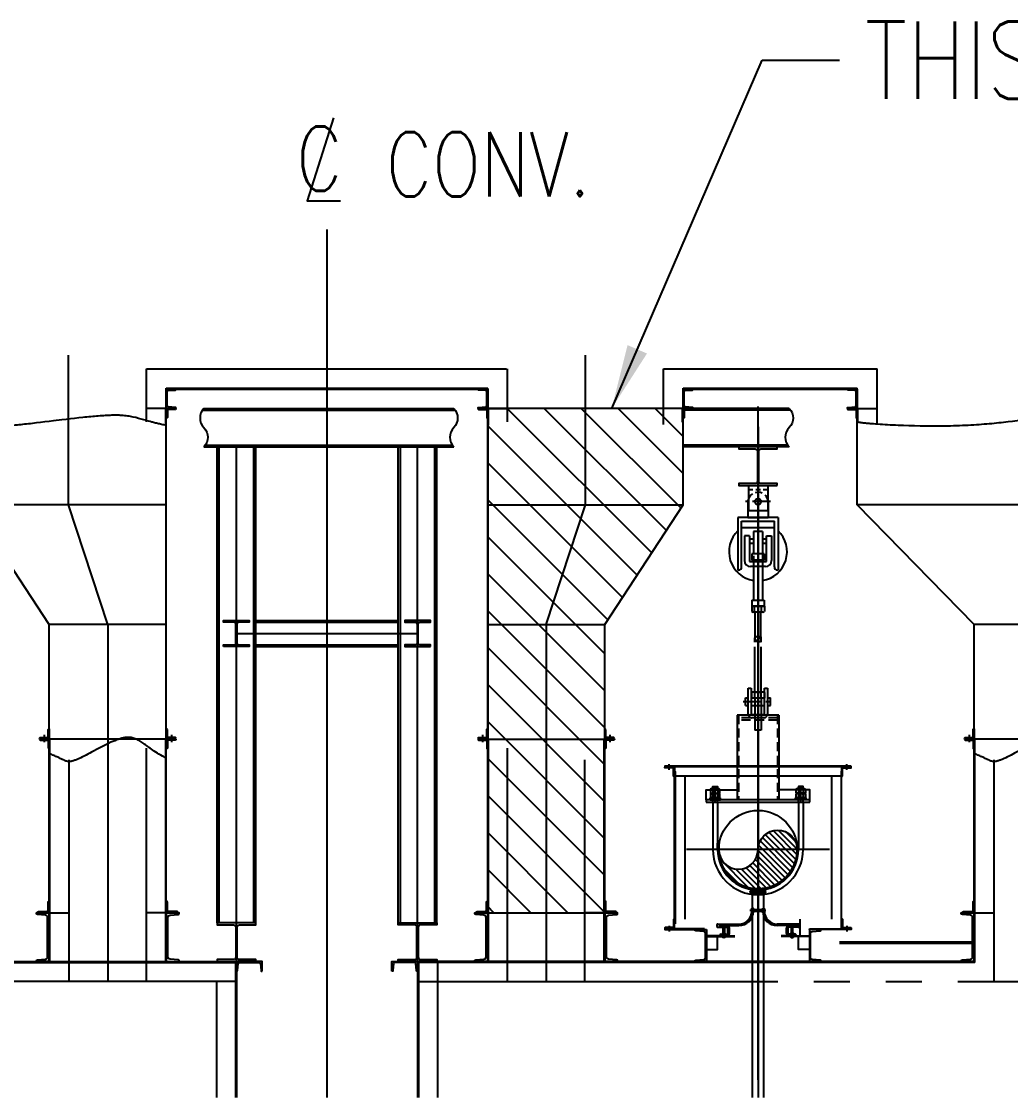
# Model space of a CAD drawing. Header units: millimetres. Extents: x 0 to 134087, y -49114 to 20834.
# Drawn here: x 109938 to 110898, y -39857 to -38812 of the extents above; entities that cross this region are included whole.
import ezdxf
from ezdxf.enums import TextEntityAlignment as Align

# ---------------------------------------------------------------- set-up
doc = ezdxf.new("R2010")
doc.units = ezdxf.units.MM
doc.header["$LTSCALE"] = 35
for name, pattern in [('CENTER', [7, 4, -1, 1, -1]), ('JNK-CENTER', [34, 30, -1.5, 1, -1.5]), ('JNK-HIDDEN', [3, 2, -1]), ('JNK-PHANTOM', [15, 10, -1, 1, -1, 1, -1]), ('PHA', [30, 20, -2, 2, -2, 2, -2])]:
    doc.linetypes.add(name, pattern=pattern)
for name, color, linetype in [('C', 1, 'CENTER'), ('CEN-R', 1, 'JNK-CENTER'), ('CON-C', 4, 'Continuous'), ('CON-G', 3, 'Continuous'), ('CON-W', 7, 'Continuous'), ('CON-Y', 2, 'Continuous'), ('CONT-Y', 2, 'Continuous'), ('Dim-W', 7, 'Continuous'), ('HID-Y', 2, 'JNK-HIDDEN'), ('PAN-W', 6, 'PHA'), ('PHA-M', 6, 'JNK-PHANTOM'), ('PHA-W', 7, 'JNK-PHANTOM'), ('REF-R', 2, 'JNK-PHANTOM'), ('rev-1', 2, 'Continuous'), ('STL-OBJT', 7, 'Continuous'), ('TXT-Y', 2, 'Continuous')]:
    doc.layers.add(name, color=color, linetype=linetype)
doc.layers.add('CONT-G', color=3, linetype='Continuous', lineweight=25)
doc.styles.add('SIMPLEX', font='simplex.shx', dxfattribs={"width": 0.8})
doc.dimstyles.new('DIM25', dxfattribs={"dimscale": 25, "dimtxt": 2.5, "dimasz": 2.5, "dimexe": 1, "dimexo": 1, "dimgap": 1, "dimtad": 1, "dimdec": 1, "dimdsep": 46, "dimtxsty": 'SIMPLEX', "dimcen": 0, "dimclrt": 2, "dimazin": 2, "dimtfac": 1, "dimtdec": 1, "dimtix": 1, "dimtmove": 2, "dimatfit": 0, "dimfxl": 0.18, "dimtolj": 1, "dimtzin": 0, "dimarcsym": 0})

# ---------------------------------------------------------------- blocks, each defined once
blk = doc.blocks.new('pipesece')
at = {"layer": 'CON-W'}
blk.add_lwpolyline([(0.5, 0, 0.44), (0, 0, -0.44), (-0.5, 0, -0.44), (0, 0)], format="xyb", dxfattribs=at)
blk.add_lwpolyline([(-0.45, 0, 0.31383), (0, 0, 0.31383)], format="xyb", close=True, dxfattribs=at)
blk = doc.blocks.new('A$C59B53160')
at = {"layer": 'PHA-M'}
for p, q in [((-23.6, 235.8, -596.2), (-23.6, 659.9, -596.2)), ((23.6, 235.8, -596.2), (23.6, 659.9, -596.2)), ((-50.8, 229.2, -596.2), (-50.8, 186.1, -596.2)), ((-50.8, 186.1, -596.2), (50.8, 186.1, -596.2)), ((38.4, 235.8, -596.2), (-38.4, 235.8, -596.2)), ((-23.7, 186.1, -596.2), (-23.7, 229.2, -596.2)), ((-23.7, 186.1, -596.2), (-23.7, -63.4, -596.2)), ((23.7, 186.1, -596.2), (23.7, 229.2, -596.2)), ((23.7, 186.1, -596.2), (23.7, -63.4, -596.2)), ((50.8, 229.2, -596.2), (50.8, 186.1, -596.2)), ((-23.7, -63.4, -596.2), (23.7, -63.4, -596.2))]:
    blk.add_line(p, q, dxfattribs=at)
for centre, radius, start, end in [((-37.3, 218.6, -596.2), 17.2, 38.08711, 141.91289), ((0, 189.6, -596.2), 46.2, 59.10912, 120.89088), ((37.3, 218.6, -596.2), 17.2, 38.08711, 141.91289)]:
    blk.add_arc(centre, radius, start, end, dxfattribs=at)
at = {"layer": 'PHA-W', "xscale": 47.25751289335312, "yscale": 47.25751289335312, "zscale": 47.25751289335312}
blk.add_blockref('pipesece', (0, 659.9, -596.2), dxfattribs=at)
blk = doc.blocks.new('pipesec')
at = {"layer": 'CON-W'}
for p, q in [((0.121, 0.485), (0.485, 0.121)), ((0.244, 0.437), (0.437, 0.244)), ((0.248, 0.284), (0.499, 0.033)), ((0.23, 0.153), (0.489, -0.105)), ((0.247, 0.211), (0.498, -0.041)), ((0.012, 0), (0.36, -0.347)), ((0.075, 0.011), (0.394, -0.308)), ((0.126, 0.034), (0.425, -0.264)), ((0.169, 0.066), (0.451, -0.216)), ((0.204, 0.105), (0.473, -0.163)), ((-0.223, -0.136), (0.125, -0.484)), ((-0.193, -0.092), (0.181, -0.466)), ((-0.156, -0.055), (0.232, -0.443)), ((-0.111, -0.026), (0.279, -0.415)), ((-0.056, -0.006), (0.321, -0.383)), ((-0.25, -0.258), (-0.008, -0.5)), ((-0.243, -0.191), (0.063, -0.496)), ((-0.227, -0.355), (-0.105, -0.477))]:
    blk.add_line(p, q, dxfattribs=at)
blk.add_lwpolyline([(0, 0.5, -1), (0, 0, 1), (0, -0.5, 1)], format="xyb", dxfattribs=at)
blk = doc.blocks.new('A$C3B5754AF')
at = {"layer": 'CON-G'}
for p, q in [((-81.1, 32), (-27.5, 32)), ((-72.3, 28.6), (-72.3, -0.6)), ((-36.3, 28.6), (-36.3, -0.6)), ((-81.1, -4), (-27.5, -4)), ((-81.1, -4), (-27.5, -4)), ((-81.1, -40), (-27.5, -40)), ((-72.3, -7.4), (-72.3, -36.6)), ((-36.3, -7.4), (-36.3, -36.6))]:
    blk.add_line(p, q, dxfattribs=at)
for points in [[(-18.3, 28.6, 0.372659), (-36.3, 28.6, 0.186242), (-72.3, 28.6, 0.372659), (-90.3, 28.6), (-90.3, -0.6, 0.372659), (-72.3, -0.6, 0.186242), (-36.3, -0.6, 0.372659), (-18.3, -0.6)], [(-18.3, -7.4, 0.372659), (-36.3, -7.4, 0.186242), (-72.3, -7.4, 0.372659), (-90.3, -7.4), (-90.3, -36.6, 0.372659), (-72.3, -36.6, 0.186242), (-36.3, -36.6, 0.372659), (-18.3, -36.6)]]:
    blk.add_lwpolyline(points, format="xyb", close=True, dxfattribs=at)
blk = doc.blocks.new('A$C4ECB5571')
at = {"layer": 'CON-W', "color": 3}
for p, q in [((140, 128), (-188, 128)), ((-188, 64), (-188, 128)), ((-188, 64), (140, 64)), ((140, 64), (140, 128))]:
    blk.add_line(p, q, dxfattribs=at)
blk.add_lwpolyline([(-96, 416), (-96, 480), (48, 480), (48, 416)], dxfattribs=at)
at = {"layer": 'Dim-W', "color": 1}
for p, q in [((-24, 0), (-24, 501)), ((-24, 56), (-24, 480))]:
    blk.add_line(p, q, dxfattribs=at)
at = {"layer": 'HID-Y', "color": 2}
for points in [[(-96, 0), (-96, 320)], [(48, 0), (48, 320)]]:
    blk.add_lwpolyline(points, dxfattribs=at)
at = {"layer": 'CON-W', "xscale": 4, "yscale": 4, "zscale": 4}
blk.add_blockref('A$C3B5754AF', (193, 288), dxfattribs=at)
blk = doc.blocks.new('A$C31321E1F')
at = {"layer": 'C'}
blk.add_line((-114.5, 1150.4), (119.8, 1150.4), dxfattribs=at)
at = {"layer": 'CEN-R'}
for p, q in [((0, 1280.4), (0, -582.1)), ((397.9, 0), (-397.9, 0)), ((0, -450.9), (0, -555.9)), ((0, -450.9), (0, -555.9))]:
    blk.add_line(p, q, dxfattribs=at)
at = {"layer": 'CON-W', "color": 3}
for p, q in [((402.2, 386.2), (-402.2, 386.2)), ((-402.2, 386.2), (-402.2, 370.2)), ((-402.2, 370.2), (402.2, 370.2)), ((-350.2, 370.2), (-350.2, 0)), ((-314.2, 370.2), (-314.2, 0)), ((314.2, 370.2), (314.2, 0)), ((350.2, 370.2), (350.2, 0)), ((402.2, 370.2), (402.2, 386.2)), ((-314.2, 0), (-314.2, 50)), ((-314.2, 50), (-304.7, 50)), ((-304.7, 50), (-304.7, 0))]:
    blk.add_line(p, q, dxfattribs=at)
at = {"layer": 'CON-W'}
blk.add_line((-338.2, 370.2), (-314.2, 370.2), dxfattribs=at)
at = {"layer": 'CON-W', "color": 3}
for points in [[(-402.2, 386.2), (-402.2, 466.2), (-161.9, 466.2)], [(402.2, 386.2), (402.2, 466.2), (161.9, 466.2)], [(304.7, 0), (304.7, 50), (314.2, 50), (314.2, 0)]]:
    blk.add_lwpolyline(points, dxfattribs=at)
at = {"layer": 'CON-W'}
blk.add_circle((0, 0), 304.7, dxfattribs=at)
blk.add_circle((0, 0), 304.7, dxfattribs=at)
at = {"layer": 'CON-W', "color": 3}
for radius in [350.2, 314.2, 304.7]:
    blk.add_arc((0, 0), radius, 180, 0, dxfattribs=at)
at = {"layer": 'CONT-G'}
for p, q in [((-161.9, 1045.4), (-161.9, 386.2)), ((161.9, 1045.4), (-161.9, 1045.4)), ((161.9, 1045.4), (161.9, 386.2))]:
    blk.add_line(p, q, dxfattribs=at)
at = {"layer": 'HID-Y', "color": 2}
for p, q in [((-151.6, 1045.4), (-151.6, 386.2)), ((151.6, 1025.4), (-151.6, 1025.4)), ((151.6, 1005.4), (-151.6, 1005.4)), ((151.6, 1045.4), (151.6, 386.2))]:
    blk.add_line(p, q, dxfattribs=at)
at = {"layer": 'PAN-W'}
for p, q in [((-96.9, 1180.4), (-76.9, 1180.4)), ((-96.9, 1120.4), (-96.9, 1180.4)), ((-52.9, 1180.4), (50, 1180.4)), ((74, 1180.4), (96.9, 1180.4)), ((96.9, 1120.4), (96.9, 1180.4)), ((-96.9, 1120.4), (-76.9, 1120.4)), ((-52.9, 1120.4), (50, 1120.4)), ((74, 1120.4), (96.9, 1120.4))]:
    blk.add_line(p, q, dxfattribs=at)
blk.add_lwpolyline([(-52.9, 1055.4, 0.414214), (-46.9, 1049.4), (44, 1049.4, 0.414214), (50, 1055.4), (50, 1255.4), (74, 1255.4), (74, 1055.4, -0.414214), (44, 1025.4), (-46.9, 1025.4, -0.414214), (-76.9, 1055.4), (-76.9, 1255.4), (-52.9, 1255.4)], format="xyb", close=True, dxfattribs=at)
at = {"xscale": -609.4, "yscale": 609.4, "zscale": 609.4, "rotation": 90}
blk.add_blockref('pipesec', (0, 0), dxfattribs=at)
at = {"layer": 'CON-W', "yscale": 0.25, "zscale": 0.25}
for p, xscale in [((-326.2, 370.2), 0.25), ((326.2, 370.2), -0.25)]:
    blk.add_blockref('A$C4ECB5571', p, dxfattribs=dict(at, xscale=xscale))
blk = doc.blocks.new('SP-FE2')
at = {"color": 1, "linetype": 'CENTER'}
blk.add_line((97.4, -104.1), (-97.6, -104.1), dxfattribs=at)
at = {"layer": 'CEN-R'}
blk.add_line((0, 58), (0, -1229), dxfattribs=at)
at = {"layer": 'CON-Y'}
blk.add_circle((-0.1, -104.1), 23.8, dxfattribs=at)
for start, end in [(133.81816, 260.83148), (279.1699, 46.18184)]:
    blk.add_arc((0, -494.1), 225.5, start, end, dxfattribs=at)
at = {"layer": 'CONT-Y'}
for p, q in [((-75, 20.9), (-75, -173)), ((-75, 20.9), (75, 20.9)), ((75, 20.9), (75, -173)), ((-40.3, -11.3), (-75, -11.3)), ((18.1, -11.3), (-17.5, -11.3)), ((75, -11.3), (40, -11.3)), ((-79.5, -110.9), (-79.5, -226.9)), ((79.5, -110.9), (79.5, -226.9)), ((156.1, -226.9), (-156.1, -226.9)), ((-156.1, -226.9), (-156.1, -635.6)), ((-79.5, -226.9), (79.5, -226.9)), ((-75, -173), (75, -173)), ((156.1, -226.9), (156.1, -635.6)), ((-127.4, -255.9), (127.4, -255.9)), ((-127.4, -611.6), (-127.4, -255.9)), ((-127.4, -303.9), (127.4, -303.9)), ((127.4, -611.6), (127.4, -255.9)), ((-105.8, -370.1), (-105.8, -561)), ((-66.7, -370.1), (-105.8, -370.1)), ((-66.7, -370.1), (-66.7, -569.1)), ((-66.7, -394), (-35.9, -394)), ((35.9, -336.4), (-35.9, -336.4)), ((-35.9, -336.4), (-35.9, -510.3)), ((35.9, -336.4), (35.9, -510.3)), ((35.9, -394), (66.7, -394)), ((66.7, -569.1), (66.7, -370.1)), ((66.7, -370.1), (105.8, -370.1)), ((105.8, -370.1), (105.8, -561)), ((-66.7, -427.5), (-35.9, -427.5)), ((35.9, -427.5), (66.7, -427.5)), ((35.9, -499), (35.9, -869)), ((-66.7, -569.1), (66.7, -569.1)), ((47.9, -510.3), (-47.9, -510.3)), ((-47.9, -510.3), (-47.9, -558.2)), ((47.9, -558.2), (-47.9, -558.2)), ((-35.9, -526.6), (-35.9, -869)), ((-35.9, -558.2), (-35.9, -569.1)), ((35.9, -558.2), (35.9, -569.1)), ((47.9, -510.3), (47.9, -558.2)), ((-156.1, -635.6), (-151.4, -635.6)), ((57.9, -608.9), (-57.9, -608.9)), ((-35.9, -608.9), (-35.9, -869)), ((35.9, -608.9), (35.9, -869)), ((156.1, -635.6), (151.4, -635.6)), ((49, -916.9), (-49, -916.9)), ((-49, -916.9), (-49, -957.6)), ((-47.9, -869), (47.9, -869)), ((-47.9, -869), (-47.9, -916.9)), ((-47.9, -916.9), (47.9, -916.9)), ((-27, -957.6), (-27, -916.9)), ((27, -957.6), (27, -916.9)), ((47.9, -869), (47.9, -916.9)), ((49, -916.9), (49, -957.6)), ((38, -963.2), (-38, -963.2)), ((25.6, -963.2), (-25.6, -963.2)), ((-22.2, -1186.9), (-22.2, -963.2)), ((22.2, -1186.9), (22.2, -963.2))]:
    blk.add_line(p, q, dxfattribs=at)
for centre, radius, start, end in [((0, -110.9), 79.5, 146.99817, 180), ((0, -110.9), 79.5, 122.59536, 146.99817), ((0, -110.9), 79.5, 66.30972, 106.00822), ((0, -110.9), 79.5, 33.00183, 46.57738), ((0, -110.9), 79.5, 0, 33.00183), ((-57.9, -561), 47.9, 180, 270), ((57.9, -561), 47.9, 270, 0), ((-151.4, -611.6), 24, 270, 0), ((151.4, -611.6), 24, 180, 270), ((-38, -949.6), 13.6, 216.07813, 323.92187), ((0, -894.9), 68.3, 246.67488, 293.32512), ((38, -949.6), 13.6, 216.07813, 323.92187)]:
    blk.add_arc(centre, radius, start, end, dxfattribs=at)
blk.add_ellipse((-11.1, -1186.9), major_axis=(-11.1, 0), ratio=0.480082, dxfattribs=at)
blk.add_ellipse((11.1, -1186.9), major_axis=(11.1, 0), ratio=0.480082, start_param=3.141593, end_param=6.283185, dxfattribs=at)
blk = doc.blocks.new('A$C1C12395C')
at = {"layer": 'CEN-R'}
blk.add_line((0, 0), (0, 44.4), dxfattribs=at)
at = {"layer": 'CONT-G'}
for p, q in [((-61.1, 24.3), (-46.8, 44.4)), ((-61.1, 19.3), (-61.1, 24.3)), ((-61.1, 24.3), (61.1, 24.3)), ((-61.1, 19.3), (61.1, 19.3)), ((-61.1, 19.3), (-51, 5)), ((-44.4, 0), (-51, 5)), ((-51, 5), (51, 5)), ((-46.8, 44.4), (46.8, 44.4)), ((-44.4, 0), (44.4, 0)), ((44.4, 0), (51, 5)), ((61.1, 24.3), (46.8, 44.4)), ((61.1, 19.3), (51, 5)), ((61.1, 19.3), (61.1, 24.3))]:
    blk.add_line(p, q, dxfattribs=at)
blk = doc.blocks.new('seal boots-1')
at = {"layer": 'CEN-R'}
for p, q in [((-265, -146.2), (-265, -233.6)), ((265, -146.2), (265, -233.6))]:
    blk.add_line(p, q, dxfattribs=at)
at = {"layer": 'CON-C'}
for p, q in [((-55, -22.9), (-55, -10.4)), ((-55, -10.4), (55, -10.4)), ((-55, -22.9), (55, -22.9)), ((55, -22.9), (55, -10.4))]:
    blk.add_line(p, q, dxfattribs=at)
at = {"layer": 'CON-G'}
for p, q in [((-49, -23), (-49, 0)), ((-36.5, 0), (-49, 0)), ((-36.5, -35.5), (-36.5, 0)), ((36.5, -35.5), (36.5, 0)), ((36.5, 0), (49, 0)), ((49, -23), (49, 0)), ((-318, -143), (-318, -128)), ((-313, -123), (-149, -123)), ((-313, -148), (-240, -148)), ((-305.5, -135.5), (-149, -135.5)), ((-260, -155.9), (-270, -155.9)), ((-235, -197.4), (-235, -153)), ((-222.5, -197.4), (-222.5, -153)), ((313, -123), (149, -123)), ((305.5, -135.5), (149, -135.5)), ((222.5, -197.4), (222.5, -153)), ((235, -197.4), (235, -153)), ((313, -148), (240, -148)), ((260, -155.9), (270, -155.9)), ((318, -143), (318, -128)), ((-260, -214.9), (-400, -214.9)), ((-290, -202.4), (-240, -202.4)), ((-272.4, -192.4), (-257.6, -192.4)), ((-272.4, -202.4), (-257.6, -202.4)), ((-257.6, -226.9), (-272.4, -226.9)), ((-270, -193.3), (-270, -201.5)), ((-260, -193.3), (-260, -201.5)), ((290, -202.4), (240, -202.4)), ((272.4, -192.4), (257.6, -192.4)), ((272.4, -202.4), (257.6, -202.4)), ((257.6, -226.9), (272.4, -226.9)), ((260, -193.3), (260, -201.5)), ((260, -214.9), (400, -214.9)), ((270, -193.3), (270, -201.5))]:
    blk.add_line(p, q, dxfattribs=at)
at = {"layer": 'CON-G', "color": 7}
for points in [[(-270, -216.6), (-269, -214.9), (-269, -154.9)], [(-260, -216.6), (-261, -214.9), (-261, -154.9)], [(260, -216.6), (261, -214.9), (261, -154.9)], [(270, -216.6), (269, -214.9), (269, -154.9)]]:
    blk.add_lwpolyline(points, dxfattribs=at)
at = {"layer": 'CON-G'}
for points in [[(-270, -226), (-270, -155.9), (-269, -154.9), (-261, -154.9), (-260, -155.9), (-260, -226)], [(270, -226), (270, -155.9), (269, -154.9), (261, -154.9), (260, -155.9), (260, -226)], [(-400, -219.9), (-180, -219.9)], [(-400, -319.9), (-315, -319.9), (-315, -219.9)], [(400, -219.9), (180, -219.9)], [(400, -319.9), (315, -319.9), (315, -219.9)]]:
    blk.add_lwpolyline(points, dxfattribs=at)
for points in [[(-295, -207.4), (-295, -209.9, 0.414214), (-290, -214.9), (-180, -214.9)], [(295, -207.4), (295, -209.9, -0.414214), (290, -214.9), (180, -214.9)]]:
    blk.add_lwpolyline(points, format="xyb", dxfattribs=at)
for points in [[(-255, -193.3, 0.372659), (-260, -193.3, 0.186242), (-270, -193.3, 0.372659), (-275, -193.3), (-275, -201.5, 0.372659), (-270, -201.5, 0.186242), (-260, -201.5, 0.372659), (-255, -201.5)], [(-275, -226, 0.372659), (-270, -226, 0.186242), (-260, -226, 0.372659), (-255, -226), (-255, -219.9), (-275, -219.9)], [(255, -193.3, -0.372659), (260, -193.3, -0.186242), (270, -193.3, -0.372659), (275, -193.3), (275, -201.5, -0.372659), (270, -201.5, -0.186242), (260, -201.5, -0.372659), (255, -201.5)], [(275, -226, -0.372659), (270, -226, -0.186242), (260, -226, -0.372659), (255, -226), (255, -219.9), (275, -219.9)]]:
    blk.add_lwpolyline(points, format="xyb", close=True, dxfattribs=at)
for centre, radius, start, end in [((-149, -23), 100, 270, 0), ((-149, -23), 112.5, 270, 0), ((149, -23), 112.5, 180, 270), ((149, -23), 100, 180, 270), ((-313, -128), 5, 90, 180), ((-313, -143), 5, 180, 270), ((-240, -153), 17.5, 0, 90), ((-240, -153), 5, 0, 90), ((240, -153), 17.5, 90, 180), ((240, -153), 5, 90, 180), ((313, -128), 5, 0, 90), ((313, -143), 5, 270, 0), ((-290, -207.4), 5, 90, 180), ((-240, -197.4), 5, 270, 0), ((-240, -197.4), 17.5, 270, 0), ((240, -197.4), 17.5, 180, 270), ((240, -197.4), 5, 180, 270), ((290, -207.4), 5, 0, 90)]:
    blk.add_arc(centre, radius, start, end, dxfattribs=at)
at = {"layer": 'CONT-G'}
for points in [[(-400, -164.9), (-400, -414.9), (-490, -414.9), (-490, -411.9, -0.388879), (-483.6, -404.9), (-421.8, -399.5, 0.388879), (-409, -385.5), (-409, -194.3, 0.388879), (-421.8, -180.3), (-483.6, -174.9, -0.388879), (-490, -167.9), (-490, -164.9)], [(400, -164.9), (400, -414.9), (490, -414.9), (490, -411.9, 0.388879), (483.6, -404.9), (421.8, -399.5, -0.388879), (409, -385.5), (409, -194.3, -0.388879), (421.8, -180.3), (483.6, -174.9, 0.388879), (490, -167.9), (490, -164.9)]]:
    blk.add_lwpolyline(points, format="xyb", close=True, dxfattribs=at)
at = {"layer": 'PHA-M'}
blk.add_line((325, -84.9), (325, -214.9), dxfattribs=at)
blk = doc.blocks.new('cl-mark')
at = {"layer": 'CON-Y'}
blk.add_lwpolyline([(0.508, 1.608), (-0.513, -1.624), (0.786, -1.624)], dxfattribs=at)
at = {"layer": 'CON-Y', "style": 'SIMPLEX', "width": 0.8}
blk.add_text('C', height=2.5, dxfattribs=at).set_placement((-0.047, 0.017), align=Align.MIDDLE)

msp = doc.modelspace()

# ---------------------------------------------------------------- hatches: boundary and pattern name
at = {"layer": 'Dim-W'}
h = msp.add_hatch(dxfattribs=at)
h.set_pattern_fill('ANSI31,_O', color=256, scale=8)
h.set_pattern_definition([(135, (179603.708, -49004.316), (17.960512, 17.960512), [])])
h.paths.add_polyline_path([(110390.5103, -39187.488), (110580.5103, -39187.488), (110580.5103, -39281.238), (110504.2603, -39397.488), (110504.2603, -39677.488), (110390.5103, -39677.488)])

# ---------------------------------------------------------------- linework, layer by layer
at = {"layer": 'CEN-R'}
for p, q in [((110234.3853, -39857.0393), (110234.3853, -39013.67)), ((109983.2603, -39281.238), (109983.2603, -39135.6543)), ((110485.5103, -39281.238), (110485.5103, -39135.6543)), ((110653.1353, -39837.8063), (110653.1353, -39185.7991)), ((110653.1353, -39839.8048), (110653.1353, -39187.488)), ((110653.1353, -39205.488), (110653.1353, -39551.113)), ((110146.3853, -39725.738), (110146.3853, -39224.988)), ((110322.3853, -39725.738), (110322.3853, -39224.988)), ((110653.1353, -39224.238), (110653.1353, -39543.613)), ((110021.3853, -39397.488), (109983.2603, -39281.238)), ((110447.3853, -39397.488), (110485.5103, -39281.238)), ((110021.3853, -39397.488), (110021.3853, -39744.488)), ((110146.3853, -39393.738), (110146.3853, -39418.738)), ((110322.3853, -39393.738), (110322.3853, -39418.738)), ((110447.3853, -39397.488), (110447.3853, -39744.488)), ((110146.3853, -39406.238), (110322.3853, -39406.238)), ((110566.8853, -39538.613), (110566.8853, -39533.113)), ((110739.3853, -39538.613), (110739.3853, -39533.113)), ((110653.1353, -39546.688), (110653.1353, -39685.7913)), ((110722.6853, -39616.238), (110583.5853, -39616.238)), ((110653.1353, -39659.8818), (110653.1353, -39857.0393)), ((110566.8853, -39690.113), (110566.8853, -39695.613)), ((110739.3853, -39690.113), (110739.3853, -39695.613))]:
    msp.add_line(p, q, dxfattribs=at)
at = {"layer": 'CON-G'}
for p, q in [((110078.2603, -39187.488), (110078.2603, -39167.988)), ((110078.2603, -39167.988), (110390.5103, -39167.988)), ((110087.6353, -39168.738), (110381.1353, -39168.738)), ((110390.5103, -39187.488), (110390.5103, -39167.988)), ((110580.5103, -39167.988), (110749.3853, -39167.988)), ((110580.5103, -39187.488), (110580.5103, -39167.988)), ((110580.5103, -39168.738), (110740.8911, -39168.738)), ((110749.3853, -39187.488), (110749.3853, -39167.988)), ((110078.2603, -39187.488), (110077.6353, -39187.488)), ((110077.6353, -39203.8975), (110077.6353, -39187.488)), ((110078.2603, -39187.488), (110077.6353, -39187.488)), ((110078.2603, -39281.238), (110078.2603, -39187.488)), ((110113.2544, -39189.363), (110358.996, -39189.363)), ((110114.7482, -39187.488), (110357.5022, -39187.488)), ((110390.5103, -39187.488), (110391.1353, -39187.488)), ((110390.5103, -39281.238), (110390.5103, -39187.488)), ((110390.5103, -39187.488), (110391.1353, -39187.488)), ((110391.1353, -39203.8975), (110391.1353, -39187.488)), ((110580.5103, -39187.488), (110579.8853, -39187.488)), ((110579.8853, -39200.9891), (110579.8853, -39187.488)), ((110580.5103, -39187.488), (110579.8853, -39187.488)), ((110683.361, -39187.488), (110580.5103, -39187.488)), ((110580.5103, -39281.238), (110580.5103, -39187.488)), ((110684.8548, -39189.363), (110580.5103, -39189.363)), ((110749.3853, -39187.488), (110750.0103, -39187.488)), ((110749.3853, -39187.488), (110750.0103, -39187.488)), ((110749.3853, -39281.238), (110749.3853, -39187.488)), ((110750.0103, -39200.9891), (110750.0103, -39187.488)), ((110116.242, -39223.113), (110356.0084, -39223.113)), ((110681.8672, -39223.113), (110580.5103, -39223.113)), ((110114.7482, -39224.988), (110357.5022, -39224.988)), ((110683.361, -39224.988), (110580.5103, -39224.988)), ((110078.2603, -39281.238), (109888.2603, -39281.238)), ((109964.5103, -39397.488), (109888.2603, -39281.238)), ((110078.2603, -39397.488), (110078.2603, -39281.238)), ((110390.5103, -39397.488), (110390.5103, -39281.238)), ((110390.5103, -39281.238), (110580.5103, -39281.238)), ((110504.2603, -39397.488), (110580.5103, -39281.238)), ((111090.6353, -39281.238), (110749.3853, -39281.238)), ((110863.1353, -39397.488), (110749.3853, -39281.238)), ((109964.5103, -39725.738), (109964.5103, -39397.488)), ((110078.2603, -39397.488), (109964.5103, -39397.488)), ((110078.2603, -39725.738), (110078.2603, -39397.488)), ((110390.5103, -39725.738), (110390.5103, -39397.488)), ((110390.5103, -39397.488), (110504.2603, -39397.488)), ((110504.2603, -39725.738), (110504.2603, -39397.488)), ((110863.1353, -39725.738), (110863.1353, -39397.488)), ((110976.8853, -39397.488), (110863.1353, -39397.488)), ((109959.5103, -39504.561), (109959.5103, -39511.9207)), ((110083.2603, -39504.561), (110083.2603, -39511.9207)), ((110385.5103, -39504.561), (110385.5103, -39511.9207)), ((110509.2603, -39504.561), (110509.2603, -39511.9207)), ((110858.1353, -39504.561), (110858.1353, -39511.9207)), ((110078.2603, -39508.738), (109964.5103, -39508.738)), ((109965.1353, -39725.738), (109965.1353, -39508.738)), ((110077.6353, -39725.738), (110077.6353, -39508.738)), ((110390.5103, -39508.738), (110504.2603, -39508.738)), ((110391.1353, -39725.738), (110391.1353, -39508.738)), ((110503.6353, -39725.738), (110503.6353, -39508.738)), ((110976.8853, -39508.738), (110863.1353, -39508.738)), ((110863.7603, -39725.738), (110863.7603, -39508.738)), ((110862.0103, -39706.238), (110732.3853, -39706.238)), ((110862.0103, -39707.5505), (110732.3853, -39707.5505)), ((109605.6353, -39724.988), (110146.3853, -39724.988)), ((109953.2603, -39724.988), (109953.2603, -39723.563)), ((110090.7603, -39724.988), (110090.7603, -39723.563)), ((110145.6353, -39724.988), (110145.6353, -39857.0393)), ((110146.3853, -39724.988), (110146.3853, -39857.0393)), ((110322.3853, -39724.988), (110322.3853, -39857.0393)), ((110863.7603, -39724.988), (110322.3853, -39724.988)), ((110323.1353, -39724.988), (110323.1353, -39857.0393)), ((110378.0103, -39724.988), (110378.0103, -39723.563)), ((110378.0103, -39724.988), (110378.0103, -39723.563)), ((110515.5103, -39724.988), (110515.5103, -39723.563)), ((110515.5103, -39724.988), (110515.5103, -39723.563)), ((110599.8853, -39724.988), (110599.8853, -39725.738)), ((110851.8853, -39724.988), (110851.8853, -39723.563)), ((109605.6353, -39725.738), (110146.3853, -39725.738)), ((110863.7603, -39725.738), (110322.3853, -39725.738))]:
    msp.add_line(p, q, dxfattribs=at)
for points in [[(110078.2603, -39168.738), (110078.2603, -39187.488), (110087.6353, -39187.488), (110087.6353, -39187.1853, 0.388878732), (110087.0648, -39186.5627), (110080.2138, -39185.9633, -0.388878732), (110079.0728, -39184.7181), (110079.0728, -39171.508, -0.388878732), (110080.2138, -39170.2628), (110087.0648, -39169.6634, 0.388878732), (110087.6353, -39169.0408), (110087.6353, -39168.738)], [(110390.5103, -39168.738), (110390.5103, -39187.488), (110381.1353, -39187.488), (110381.1353, -39187.1853, -0.388878732), (110381.7058, -39186.5627), (110388.5567, -39185.9633, 0.388878732), (110389.6978, -39184.7181), (110389.6978, -39171.508, 0.388878732), (110388.5567, -39170.2628), (110381.7058, -39169.6634, -0.388878732), (110381.1353, -39169.0408), (110381.1353, -39168.738)], [(110580.5103, -39168.738), (110580.5103, -39187.488), (110589.8853, -39187.488), (110589.8853, -39187.1853, 0.388878732), (110589.3148, -39186.5627), (110582.4638, -39185.9633, -0.388878732), (110581.3228, -39184.7181), (110581.3228, -39171.508, -0.388878732), (110582.4638, -39170.2628), (110589.3148, -39169.6634, 0.388878732), (110589.8853, -39169.0408), (110589.8853, -39168.738)], [(110749.3853, -39168.738), (110749.3853, -39187.488), (110740.0103, -39187.488), (110740.0103, -39187.1853, -0.388878732), (110740.5808, -39186.5627), (110747.4317, -39185.9633, 0.388878732), (110748.5728, -39184.7181), (110748.5728, -39171.508, 0.388878732), (110747.4317, -39170.2628), (110740.5808, -39169.6634, -0.388878732), (110740.0103, -39169.0408), (110740.0103, -39168.738)], [(110087.6353, -39187.488), (110087.6353, -39187.9255, -0.414213562), (110087.0728, -39188.488), (110080.1353, -39188.488, 0.414213562), (110079.2603, -39189.363), (110079.2603, -39196.3005, -0.414213562), (110078.6978, -39196.863), (110078.2603, -39196.863), (110078.2603, -39187.488)], [(110381.1353, -39187.488), (110381.1353, -39187.9255, 0.414213562), (110381.6978, -39188.488), (110388.6353, -39188.488, -0.414213562), (110389.5103, -39189.363), (110389.5103, -39196.3005, 0.414213562), (110390.0728, -39196.863), (110390.5103, -39196.863), (110390.5103, -39187.488)], [(110589.8853, -39187.488), (110589.8853, -39187.9255, -0.414213562), (110589.3228, -39188.488), (110582.3853, -39188.488, 0.414213562), (110581.5103, -39189.363), (110581.5103, -39196.3005, -0.414213562), (110580.9478, -39196.863), (110580.5103, -39196.863), (110580.5103, -39187.488)], [(110740.0103, -39187.488), (110740.0103, -39187.9255, 0.414213562), (110740.5728, -39188.488), (110747.5103, -39188.488, -0.414213562), (110748.3853, -39189.363), (110748.3853, -39196.3005, 0.414213562), (110748.9478, -39196.863), (110749.3853, -39196.863), (110749.3853, -39187.488)], [(110671.8853, -39262.488), (110671.8853, -39260.613), (110656.0103, -39260.613, -0.414213562), (110653.7603, -39258.363), (110653.7603, -39229.113, -0.414213562), (110656.0103, -39226.863), (110671.8853, -39226.863), (110671.8853, -39224.988), (110634.3853, -39224.988), (110634.3853, -39226.863), (110650.2603, -39226.863, -0.414213562), (110652.5103, -39229.113), (110652.5103, -39258.363, -0.414213562), (110650.2603, -39260.613), (110634.3853, -39260.613), (110634.3853, -39262.488)], [(109955.1353, -39508.363), (109955.1353, -39507.9255, -0.414213562), (109955.6978, -39507.363), (109962.6353, -39507.363, 0.414213562), (109963.5103, -39506.488), (109963.5103, -39499.5505, -0.414213562), (109964.0728, -39498.988), (109964.5103, -39498.988), (109964.5103, -39508.363)], [(110087.6353, -39508.363), (110087.6353, -39507.9255, 0.414213562), (110087.0728, -39507.363), (110080.1353, -39507.363, -0.414213562), (110079.2603, -39506.488), (110079.2603, -39499.5505, 0.414213562), (110078.6978, -39498.988), (110078.2603, -39498.988), (110078.2603, -39508.363)], [(110381.1353, -39508.363), (110381.1353, -39507.9255, -0.414213562), (110381.6978, -39507.363), (110388.6353, -39507.363, 0.414213562), (110389.5103, -39506.488), (110389.5103, -39499.5505, -0.414213562), (110390.0728, -39498.988), (110390.5103, -39498.988), (110390.5103, -39508.363)], [(110513.6353, -39508.363), (110513.6353, -39507.9255, 0.414213562), (110513.0728, -39507.363), (110506.1353, -39507.363, -0.414213562), (110505.2603, -39506.488), (110505.2603, -39499.5505, 0.414213562), (110504.6978, -39498.988), (110504.2603, -39498.988), (110504.2603, -39508.363)], [(110853.7603, -39508.363), (110853.7603, -39507.9255, -0.414213562), (110854.3228, -39507.363), (110861.2603, -39507.363, 0.414213562), (110862.1353, -39506.488), (110862.1353, -39499.5505, -0.414213562), (110862.6978, -39498.988), (110863.1353, -39498.988), (110863.1353, -39508.363)], [(109955.1353, -39508.738), (109955.1353, -39509.1755, 0.414213562), (109955.6978, -39509.738), (109962.6353, -39509.738, -0.414213562), (109963.5103, -39510.613), (109963.5103, -39517.5505, 0.414213562), (109964.0728, -39518.113), (109964.5103, -39518.113), (109964.5103, -39508.738)], [(110087.6353, -39508.738), (110087.6353, -39509.1755, -0.414213562), (110087.0728, -39509.738), (110080.1353, -39509.738, 0.414213562), (110079.2603, -39510.613), (110079.2603, -39517.5505, -0.414213562), (110078.6978, -39518.113), (110078.2603, -39518.113), (110078.2603, -39508.738)], [(110381.1353, -39508.738), (110381.1353, -39509.1755, 0.414213562), (110381.6978, -39509.738), (110388.6353, -39509.738, -0.414213562), (110389.5103, -39510.613), (110389.5103, -39517.5505, 0.414213562), (110390.0728, -39518.113), (110390.5103, -39518.113), (110390.5103, -39508.738)], [(110513.6353, -39508.738), (110513.6353, -39509.1755, -0.414213562), (110513.0728, -39509.738), (110506.1353, -39509.738, 0.414213562), (110505.2603, -39510.613), (110505.2603, -39517.5505, -0.414213562), (110504.6978, -39518.113), (110504.2603, -39518.113), (110504.2603, -39508.738)], [(110853.7603, -39508.738), (110853.7603, -39509.1755, 0.414213562), (110854.3228, -39509.738), (110861.2603, -39509.738, -0.414213562), (110862.1353, -39510.613), (110862.1353, -39517.5505, 0.414213562), (110862.6978, -39518.113), (110863.1353, -39518.113), (110863.1353, -39508.738)], [(110571.8853, -39535.988), (110571.8853, -39545.363), (110571.6353, -39545.363, -0.414213562), (110571.1353, -39544.863), (110571.1353, -39537.8005, 0.414213562), (110570.0728, -39536.738), (110563.0103, -39536.738, -0.414213562), (110562.5103, -39536.238), (110562.5103, -39535.988)], [(110734.3853, -39535.988), (110734.3853, -39545.363), (110734.6353, -39545.363, 0.414213562), (110735.1353, -39544.863), (110735.1353, -39537.8005, -0.414213562), (110736.1978, -39536.738), (110743.2603, -39536.738, 0.414213562), (110743.7603, -39536.238), (110743.7603, -39535.988)], [(109964.5103, -39677.488), (109953.2603, -39677.488), (109953.2603, -39677.238, -0.414213562), (109954.1353, -39676.363), (109962.1353, -39676.363, 0.414213562), (109963.3853, -39675.113), (109963.3853, -39667.113, -0.414213562), (109964.2603, -39666.238), (109964.5103, -39666.238)], [(110078.2603, -39677.488), (110089.5103, -39677.488), (110089.5103, -39677.238, 0.414213562), (110088.6353, -39676.363), (110080.6353, -39676.363, -0.414213562), (110079.3853, -39675.113), (110079.3853, -39667.113, 0.414213562), (110078.5103, -39666.238), (110078.2603, -39666.238)], [(110390.5103, -39677.488), (110379.2603, -39677.488), (110379.2603, -39677.238, -0.414213562), (110380.1353, -39676.363), (110388.1353, -39676.363, 0.414213562), (110389.3853, -39675.113), (110389.3853, -39667.113, -0.414213562), (110390.2603, -39666.238), (110390.5103, -39666.238)], [(110390.5103, -39677.488), (110379.2603, -39677.488), (110379.2603, -39677.238, -0.414213562), (110380.1353, -39676.363), (110388.1353, -39676.363, 0.414213562), (110389.3853, -39675.113), (110389.3853, -39667.113, -0.414213562), (110390.2603, -39666.238), (110390.5103, -39666.238)], [(110504.2603, -39677.488), (110515.5103, -39677.488), (110515.5103, -39677.238, 0.414213562), (110514.6353, -39676.363), (110506.6353, -39676.363, -0.414213562), (110505.3853, -39675.113), (110505.3853, -39667.113, 0.414213562), (110504.5103, -39666.238), (110504.2603, -39666.238)], [(110504.2603, -39677.488), (110515.5103, -39677.488), (110515.5103, -39677.238, 0.414213562), (110514.6353, -39676.363), (110506.6353, -39676.363, -0.414213562), (110505.3853, -39675.113), (110505.3853, -39667.113, 0.414213562), (110504.5103, -39666.238), (110504.2603, -39666.238)], [(110863.1353, -39677.488), (110851.8853, -39677.488), (110851.8853, -39677.238, -0.414213562), (110852.7603, -39676.363), (110860.7603, -39676.363, 0.414213562), (110862.0103, -39675.113), (110862.0103, -39667.113, -0.414213562), (110862.8853, -39666.238), (110863.1353, -39666.238)], [(109964.5103, -39677.488), (109964.5103, -39724.988), (109952.0103, -39724.988), (109952.0103, -39724.4321, -0.388878732), (109953.0372, -39723.3114), (109960.8314, -39722.6295, 0.388878732), (109962.8853, -39720.3881), (109962.8853, -39682.088, 0.388878732), (109960.8314, -39679.8466), (109953.0372, -39679.1647, -0.388878732), (109952.0103, -39678.0439), (109952.0103, -39677.488)], [(110078.2603, -39677.488), (110078.2603, -39724.988), (110090.7603, -39724.988), (110090.7603, -39724.4321, 0.388878732), (110089.7333, -39723.3114), (110081.9392, -39722.6295, -0.388878732), (110079.8853, -39720.3881), (110079.8853, -39682.088, -0.388878732), (110081.9392, -39679.8466), (110089.7333, -39679.1647, 0.388878732), (110090.7603, -39678.0439), (110090.7603, -39677.488)], [(110390.5103, -39677.488), (110390.5103, -39724.988), (110378.0103, -39724.988), (110378.0103, -39724.4321, -0.388878732), (110379.0372, -39723.3114), (110386.8314, -39722.6295, 0.388878732), (110388.8853, -39720.3881), (110388.8853, -39682.088, 0.388878732), (110386.8314, -39679.8466), (110379.0372, -39679.1647, -0.388878732), (110378.0103, -39678.0439), (110378.0103, -39677.488)], [(110390.5103, -39677.488), (110390.5103, -39724.988), (110378.0103, -39724.988), (110378.0103, -39724.4321, -0.388878732), (110379.0372, -39723.3114), (110386.8314, -39722.6295, 0.388878732), (110388.8853, -39720.3881), (110388.8853, -39682.088, 0.388878732), (110386.8314, -39679.8466), (110379.0372, -39679.1647, -0.388878732), (110378.0103, -39678.0439), (110378.0103, -39677.488)], [(110504.2603, -39677.488), (110504.2603, -39724.988), (110516.7603, -39724.988), (110516.7603, -39724.4321, 0.388878732), (110515.7333, -39723.3114), (110507.9392, -39722.6295, -0.388878732), (110505.8853, -39720.3881), (110505.8853, -39682.088, -0.388878732), (110507.9392, -39679.8466), (110515.7333, -39679.1647, 0.388878732), (110516.7603, -39678.0439), (110516.7603, -39677.488)], [(110504.2603, -39677.488), (110504.2603, -39724.988), (110516.7603, -39724.988), (110516.7603, -39724.4321, 0.388878732), (110515.7333, -39723.3114), (110507.9392, -39722.6295, -0.388878732), (110505.8853, -39720.3881), (110505.8853, -39682.088, -0.388878732), (110507.9392, -39679.8466), (110515.7333, -39679.1647, 0.388878732), (110516.7603, -39678.0439), (110516.7603, -39677.488)], [(110571.8853, -39692.738), (110571.8853, -39683.363), (110571.6353, -39683.363, 0.414213562), (110571.1353, -39683.863), (110571.1353, -39690.9255, -0.414213562), (110570.0728, -39691.988), (110563.0103, -39691.988, 0.414213562), (110562.5103, -39692.488), (110562.5103, -39692.738)], [(110734.3853, -39692.738), (110734.3853, -39683.363), (110734.6353, -39683.363, -0.414213562), (110735.1353, -39683.863), (110735.1353, -39690.9255, 0.414213562), (110736.1978, -39691.988), (110743.2603, -39691.988, -0.414213562), (110743.7603, -39692.488), (110743.7603, -39692.738)], [(110863.1353, -39677.488), (110863.1353, -39724.988), (110850.6353, -39724.988), (110850.6353, -39724.4321, -0.388878732), (110851.6622, -39723.3114), (110859.4564, -39722.6295, 0.388878732), (110861.5103, -39720.3881), (110861.5103, -39682.088, 0.388878732), (110859.4564, -39679.8466), (110851.6622, -39679.1647, -0.388878732), (110850.6353, -39678.0439), (110850.6353, -39677.488)], [(110165.1353, -39724.988), (110165.1353, -39723.113), (110149.2603, -39723.113, -0.414213562), (110147.0103, -39720.863), (110147.0103, -39691.613, -0.414213562), (110149.2603, -39689.363), (110165.1353, -39689.363), (110165.1353, -39687.488), (110127.6353, -39687.488), (110127.6353, -39689.363), (110143.5103, -39689.363, -0.414213562), (110145.7603, -39691.613), (110145.7603, -39720.863, -0.414213562), (110143.5103, -39723.113), (110127.6353, -39723.113), (110127.6353, -39724.988)], [(110303.6353, -39724.988), (110303.6353, -39723.113), (110319.5103, -39723.113, 0.414213562), (110321.7603, -39720.863), (110321.7603, -39691.613, 0.414213562), (110319.5103, -39689.363), (110303.6353, -39689.363), (110303.6353, -39687.488), (110341.1353, -39687.488), (110341.1353, -39689.363), (110325.2603, -39689.363, 0.414213562), (110323.0103, -39691.613), (110323.0103, -39720.863, 0.414213562), (110325.2603, -39723.113), (110341.1353, -39723.113), (110341.1353, -39724.988)]]:
    msp.add_lwpolyline(points, format="xyb", close=True, dxfattribs=at)
for points in [[(110743.7603, -39534.988), (110562.5103, -39534.988), (110562.5103, -39535.613), (110743.7603, -39535.613)], [(110572.5103, -39688.363), (110571.8853, -39688.363), (110571.8853, -39540.363), (110572.5103, -39540.363)], [(110733.7603, -39688.363), (110734.3853, -39688.363), (110734.3853, -39540.363), (110733.7603, -39540.363)], [(110601.1353, -39693.113), (110562.5103, -39693.113), (110562.5103, -39693.738), (110601.1353, -39693.738)], [(110703.1353, -39693.113), (110743.7603, -39693.113), (110743.7603, -39693.738), (110703.1353, -39693.738)]]:
    msp.add_lwpolyline(points, close=True, dxfattribs=at)
for points in [[(110171.3853, -39734.363), (110171.3853, -39724.988), (110146.3853, -39724.988), (110146.3853, -39734.363), (110146.7387, -39734.363, 0.383864035), (110147.4224, -39733.7474), (110148.1335, -39726.9818, -0.383864035), (110149.501, -39725.7505), (110168.2696, -39725.7505, -0.383864035), (110169.6371, -39726.9818), (110170.3482, -39733.7474, 0.383864035), (110171.0319, -39734.363), (110171.3853, -39734.363)], [(110297.3853, -39734.363), (110297.3853, -39724.988), (110322.3853, -39724.988), (110322.3853, -39734.363), (110322.0319, -39734.363, -0.383864035), (110321.3482, -39733.7474), (110320.6371, -39726.9818, 0.383864035), (110319.2696, -39725.7505), (110300.501, -39725.7505, 0.383864035), (110299.1335, -39726.9818), (110298.4224, -39733.7474, -0.383864035), (110297.7387, -39734.363), (110297.3853, -39734.363)]]:
    msp.add_lwpolyline(points, format="xyb", dxfattribs=at)
msp.add_circle((110653.1353, -39616.238), 38.0875, dxfattribs=at)
at = {"layer": 'CON-W'}
msp.add_line((110657.1565, -38849.1257), (110732.1565, -38849.1257), dxfattribs=at)
at = {"layer": 'CON-Y'}
for p, q in [((110127.6353, -39687.488), (110127.6353, -39224.988)), ((110129.6353, -39687.488), (110129.6353, -39224.988)), ((110163.1353, -39687.488), (110163.1353, -39224.988)), ((110165.1353, -39687.488), (110165.1353, -39224.988)), ((110303.6353, -39687.488), (110303.6353, -39224.988)), ((110305.6353, -39687.488), (110305.6353, -39224.988)), ((110339.1353, -39687.488), (110339.1353, -39224.988)), ((110341.1353, -39687.488), (110341.1353, -39224.988)), ((110165.1353, -39393.738), (110303.6353, -39393.738)), ((110165.1353, -39395.238), (110303.6353, -39395.238)), ((110165.1353, -39417.238), (110303.6353, -39417.238)), ((110165.1353, -39418.738), (110303.6353, -39418.738))]:
    msp.add_line(p, q, dxfattribs=at)
for points in [[(110133.8853, -39418.738), (110133.8853, -39417.238), (110144.2603, -39417.238, 0.414213562), (110145.8853, -39415.613), (110145.8853, -39396.863, 0.414213562), (110144.2603, -39395.238), (110133.8853, -39395.238), (110133.8853, -39393.738), (110158.8853, -39393.738), (110158.8853, -39395.238), (110148.5103, -39395.238, 0.414213562), (110146.8853, -39396.863), (110146.8853, -39415.613, 0.414213562), (110148.5103, -39417.238), (110158.8853, -39417.238), (110158.8853, -39418.738)], [(110334.8853, -39418.738), (110334.8853, -39417.238), (110324.5103, -39417.238, -0.414213562), (110322.8853, -39415.613), (110322.8853, -39396.863, -0.414213562), (110324.5103, -39395.238), (110334.8853, -39395.238), (110334.8853, -39393.738), (110309.8853, -39393.738), (110309.8853, -39395.238), (110320.2603, -39395.238, -0.414213562), (110321.8853, -39396.863), (110321.8853, -39415.613, -0.414213562), (110320.2603, -39417.238), (110309.8853, -39417.238), (110309.8853, -39418.738)]]:
    msp.add_lwpolyline(points, format="xyb", close=True, dxfattribs=at)
at = {"layer": 'CONT-G'}
msp.add_lwpolyline([(110658.6915, -39857.0393), (110658.6915, -39659.8818), (110647.579, -39659.8818), (110647.579, -39857.0393)], dxfattribs=at)
at = {"layer": 'Dim-W'}
for points in [[(110114.7482, -39187.488, 0.4), (110114.7482, -39206.238, -0.4), (110114.7482, -39224.988, -0.4)], [(110357.5022, -39187.488, -0.4), (110357.5022, -39206.238, 0.4), (110357.5022, -39224.988, 0.4)], [(110683.361, -39187.488, -0.4), (110683.361, -39206.238, 0.4), (110683.361, -39224.988, 0.4)]]:
    msp.add_lwpolyline(points, format="xyb", dxfattribs=at)
msp.add_lwpolyline([(110580.5103, -39187.488), (110390.5103, -39187.488), (110390.5103, -39677.488), (110504.2603, -39677.488), (110504.2603, -39397.488), (110580.5103, -39281.238), (110580.5103, -39187.488)], dxfattribs=at)
at = {"layer": 'PHA-M'}
for p, q in [((110058.8853, -39200.7112), (110058.8853, -39149.238)), ((110058.8853, -39149.238), (110409.8853, -39149.238)), ((110409.8853, -39200.7112), (110409.8853, -39149.238)), ((110561.1353, -39149.238), (110768.7603, -39149.238)), ((110561.1353, -39203.163), (110561.1353, -39149.238)), ((110768.7603, -39203.163), (110768.7603, -39149.238)), ((110077.6353, -39187.488), (110058.8853, -39187.488)), ((110391.1353, -39187.488), (110409.8853, -39187.488)), ((110579.8853, -39187.488), (110561.1353, -39187.488)), ((110750.0103, -39187.488), (110768.7603, -39187.488)), ((110058.8853, -39744.488), (110058.8853, -39517.7794)), ((110409.8853, -39744.488), (110409.8853, -39517.7794)), ((109983.8853, -39744.488), (109983.8853, -39528.8285)), ((110484.8853, -39744.488), (110484.8853, -39528.8285)), ((110882.5103, -39744.488), (110882.5103, -39528.8285)), ((109964.5103, -39677.488), (109983.8853, -39677.488)), ((110078.2603, -39677.488), (110058.8853, -39677.488)), ((110390.5103, -39677.488), (110409.8853, -39677.488)), ((110390.5103, -39677.488), (110409.8853, -39677.488)), ((110504.2603, -39677.488), (110484.8853, -39677.488)), ((110504.2603, -39677.488), (110484.8853, -39677.488)), ((110863.1353, -39677.488), (110882.5103, -39677.488)), ((110341.8853, -39724.988), (110341.8853, -39857.0393)), ((110146.3853, -39744.488), (108951.8853, -39744.488)), ((110126.8853, -39744.488), (110126.8853, -39857.0393)), ((110322.3853, -39744.488), (111516.8853, -39744.488))]:
    msp.add_line(p, q, dxfattribs=at)
at = {"layer": 'PHA-W'}
for points, knots in [([(110078.2603, -39204.0599), (110052.6879, -39199.0414), (110041.8867, -39186.8212), (109913.6449, -39209.363), (109898.8731, -39202.9095), (109888.2603, -39200.8693)], [0, 0, 0, 0, 471.136279832, 1147.243645734, 1404.418258211, 1404.418258211, 1404.418258211, 1404.418258211]), ([(111090.6353, -39204.0599), (111065.0629, -39199.0414), (110940.5117, -39186.8212), (110882.2699, -39209.363), (110759.9981, -39202.9095), (110749.3853, -39200.8693)], [0, 0, 0, 0, 471.136279832, 1147.243645734, 1404.418258211, 1404.418258211, 1404.418258211, 1404.418258211]), ([(110078.2603, -39527.2333), (110057.4715, -39516.7205), (110045.1427, -39492.9297), (109983.6805, -39538.441), (109978.1317, -39528.089), (109964.5103, -39522.9305)], [0, 0, 0, 0, 527.465626084, 1193.67754373, 1535.043258389, 1535.043258389, 1535.043258389, 1535.043258389]), ([(110976.8853, -39527.2333), (110956.0965, -39516.7205), (110943.7677, -39492.9297), (110882.3055, -39538.441), (110876.7567, -39528.089), (110863.1353, -39522.9305)], [0, 0, 0, 0, 527.465626084, 1193.67754373, 1535.043258389, 1535.043258389, 1535.043258389, 1535.043258389])]:
    msp.add_open_spline(points, degree=3, knots=knots, dxfattribs=at)
at = {"layer": 'REF-R'}
for p, q in [((110733.7603, -39544.988), (110572.5103, -39544.988)), ((110581.8853, -39544.988), (110581.8853, -39683.738)), ((110724.3853, -39544.988), (110724.3853, -39683.738))]:
    msp.add_line(p, q, dxfattribs=at)

# ---------------------------------------------------------------- block references
at = {"extrusion": (0, 0, -1), "xscale": 76.17499999999764, "yscale": 76.17499999999764, "zscale": -76.17499999999764, "rotation": 270}
msp.add_blockref('pipesec', (-110653.1353, -39616.238), dxfattribs=at)
at = {"layer": 'CON-W', "xscale": 0.125, "yscale": 0.125, "zscale": 0.125}
msp.add_blockref('A$C31321E1F', (110653.1353, -39616.2405), dxfattribs=at)
at = {"layer": 'Dim-W', "xscale": 0.125, "yscale": 0.125, "zscale": 0.125}
for name, p in [('A$C1C12395C', (110653.1353, -39659.8818)), ('seal boots-1', (110653.1353, -39673.1255))]:
    msp.add_blockref(name, p, dxfattribs=at)
at = {"layer": 'rev-1', "xscale": -0.125, "yscale": 0.125, "zscale": 0.125}
msp.add_blockref('A$C59B53160', (110653.1353, -39492.3413), dxfattribs=at)
at = {"layer": 'STL-OBJT', "xscale": 0.125, "yscale": 0.125, "zscale": 0.125}
msp.add_blockref('SP-FE2', (110653.1353, -39265.0943), dxfattribs=at)
at = {"layer": 'TXT-Y'}
ref = msp.add_blockref('cl-mark', (110227.9881, -38945.2937), dxfattribs=dict(at, xscale=25, yscale=25, zscale=25))
ref.add_attrib('EQUIP-NAME', 'CONV.', (110291.5221, -38981.5867), dxfattribs={"layer": '0', "height": 62.5, "style": 'SIMPLEX', "width": 0.8})

# ---------------------------------------------------------------- texts
at = {"layer": 'CON-G', "style": 'SIMPLEX', "width": 0.8}
msp.add_text('THIS DWG.', height=75, dxfattribs=at).set_placement((110756.9422, -38886.6257))

# ---------------------------------------------------------------- leaders
at = {"layer": 'Dim-W'}
msp.add_leader([(110511.0332, -39187.488), (110657.1565, -38849.1257)], dimstyle='DIM25', override={"dimdec": 0, "dimtdec": 0, "dimtix": 0, "dimatfit": 2, "dimtfill": 1}, dxfattribs=at)

doc.saveas('drawing.dxf')
